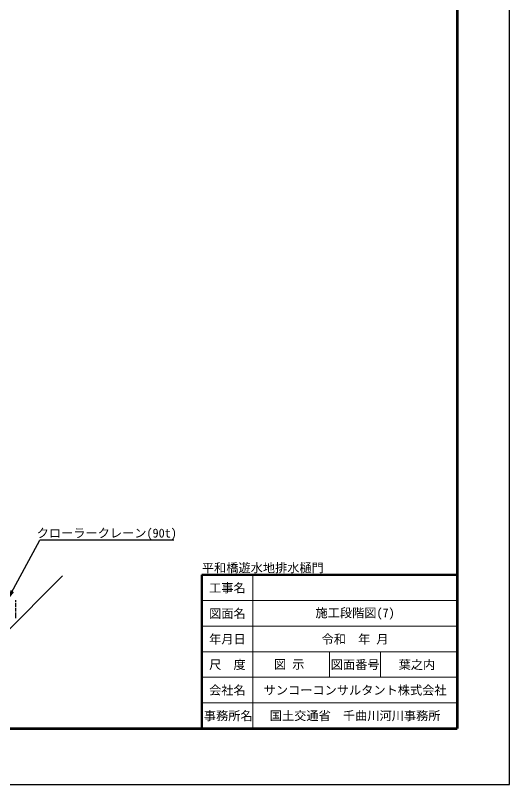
# Model space of a CAD drawing. Header units: millimetres. Extents: x -2078669 to -1085629, y -5987148 to 310365.
# Drawn here: x -1464401 to -1367638, y -2390452 to -2240001 of the extents above; entities that cross this region are included whole.
import ezdxf
from ezdxf.enums import TextEntityAlignment as Align

# ---------------------------------------------------------------- set-up
doc = ezdxf.new("R2010")
doc.units = ezdxf.units.MM
doc.header["$LTSCALE"] = 500
doc.layers.get('Defpoints').update_dxf_attribs({"color": 153})
doc.layers.add('2', color=7, linetype='Continuous')
for name, color, linetype, lineweight in [('D-BYP-STR2', 6, 'Continuous', 25), ('D-BYP-STR8', 5, 'Continuous', 25), ('D-BYP-STRB', 5, 'Continuous', 25), ('D-TTL', 2, 'Continuous', 140), ('D-TTL-FRAM', 2, 'Continuous', 50), ('D-TTL-LINE', 7, 'Continuous', 13), ('D-TTL-TXT', 7, 'Continuous', 13)]:
    doc.layers.add(name, color=color, linetype=linetype, lineweight=lineweight)
doc.styles.add('MS ゴシック', font='MS Gothic.ttf')
doc.dimstyles.new('DIM-500-F', dxfattribs={"dimscale": 500, "dimtxt": 3.5, "dimasz": 2.5, "dimexe": 0, "dimexo": 2, "dimgap": 0.8, "dimtad": 1, "dimdec": 0, "dimzin": 0, "dimdsep": 46, "dimtxsty": 'MS ゴシック', "dimblk": 'OPEN', "dimcen": 0.1, "dimclrd": 256, "dimclre": 256, "dimclrt": 256, "dimaunit": 1, "dimadec": 4, "dimazin": 0, "dimtfac": 1, "dimtdec": 0, "dimtmove": 2, "dimatfit": 3, "dimldrblk": 'OPEN', "dimfxl": 1, "dimtolj": 1, "dimtzin": 0, "dimlwd": -1, "dimlwe": -1, "dimarcsym": 2})

# ---------------------------------------------------------------- blocks, each defined once
blk = doc.blocks.new('_Open')
at = {"color": 0, "linetype": 'ByBlock', "lineweight": -2}
for p, q in [((-1, 0.17), (0, 0)), ((-1, -0.17), (0, 0)), ((0, 0), (-1, 0))]:
    blk.add_line(p, q, dxfattribs=at)
blk = doc.blocks.new('A$C57306f55')
at = {"layer": 'D-BYP-STRB', "linetype": 'Continuous'}
for p, q in [((0, 3426), (0, 3261)), ((0, 3191), (0, 2891)), ((0, 2821), (0, 2521)), ((0, 2451), (0, 2010))]:
    blk.add_line(p, q, dxfattribs=at)

msp = doc.modelspace()

# ---------------------------------------------------------------- linework, layer by layer
at = {"layer": 'D-BYP-STR2', "elevation": 708000}
msp.add_lwpolyline([(-1529151.6, -2349649.6), (-1517401.6, -2361399.6), (-1512401.6, -2361399.6), (-1507726.6, -2361399.6), (-1501401.6, -2367724.6), (-1490401.6, -2367724.6), (-1484076.6, -2361399.6), (-1479401.6, -2361399.6), (-1466901.6, -2361399.6), (-1455151.6, -2349649.6)], dxfattribs=at)
at = {"layer": 'D-BYP-STR8'}
msp.add_line((-1433410.3, -2342655, 708000), (-1459590.3, -2342655, 708000), dxfattribs=at)
at = {"layer": 'D-TTL'}
for p in [(-1377887.6, -2104452.3), (-1777887.6, -2379452.3)]:
    msp.add_line(p, (-1377887.6, -2379452.3), dxfattribs=at)
at = {"layer": 'D-TTL-FRAM'}
for p, q in [((-1427887.6, -2379452.3), (-1427887.6, -2349452.3)), ((-1427887.6, -2349452.3), (-1377887.6, -2349452.3))]:
    msp.add_line(p, q, dxfattribs=at)
at = {"layer": 'D-TTL-LINE'}
for p, q in [((-1417887.6, -2379452.3), (-1417887.6, -2349452.3)), ((-1427887.6, -2354452.3), (-1377887.6, -2354452.3)), ((-1427887.6, -2359452.3), (-1377887.6, -2359452.3)), ((-1427887.6, -2364452.3), (-1377887.6, -2364452.3)), ((-1402887.6, -2369452.3), (-1402887.6, -2364452.3)), ((-1392887.6, -2369452.3), (-1392887.6, -2364452.3)), ((-1427887.6, -2369452.3), (-1377887.6, -2369452.3)), ((-1427887.6, -2374452.3), (-1377887.6, -2374452.3))]:
    msp.add_line(p, q, dxfattribs=at)
at = {"layer": 'Defpoints', "color": 1}
msp.add_lwpolyline([(-1788137.6, -2390452.3), (-1367637.6, -2390452.3), (-1367637.6, -2093452.3), (-1788137.6, -2093452.3)], close=True, dxfattribs=at)

# ---------------------------------------------------------------- block references
at = {"layer": '2', "xscale": -2.5, "yscale": 2.5, "zscale": 2.5}
msp.add_blockref('A$C57306f55', (-1464401.3, -2362928.2, 708000), dxfattribs=at)

# ---------------------------------------------------------------- texts
at = {"layer": 'D-BYP-STR8', "style": 'MS ゴシック'}
msp.add_text('クローラークレーン(90t)', height=1750, dxfattribs=at).set_placement((-1446500.3, -2342655, 708000), align=Align.BOTTOM_CENTER)
at = {"layer": 'D-TTL-TXT', "style": 'MS ゴシック'}
msp.add_text('平和橋遊水地排水樋門', height=1750, dxfattribs=at).set_placement((-1427887.6, -2349452.3), align=Align.BOTTOM_LEFT)
for s, p in [('工事名', (-1422887.6, -2351952.3)), ('図面名', (-1422887.6, -2356952.3)), ('施工段階図(7)', (-1397887.6, -2356952.3)), ('年月日', (-1422887.6, -2361952.3)), ('令和  年 月', (-1397887.6, -2361952.3)), ('尺\u3000度', (-1422887.6, -2366952.3)), ('図 示', (-1410788.6, -2366952.3)), ('図面番号', (-1397887.6, -2366952.3)), ('葉之内', (-1385788.6, -2366952.3)), ('会社名', (-1422887.6, -2371952.3)), ('サンコーコンサルタント株式会社', (-1397887.6, -2371952.3)), ('事務所名', (-1422727, -2376952.3)), ('国土交通省\u3000千曲川河川事務所', (-1397887.6, -2376952.3))]:
    msp.add_text(s, height=1750, dxfattribs=at).set_placement(p, align=Align.MIDDLE)

# ---------------------------------------------------------------- leaders
at = {"layer": 'D-BYP-STR8'}
msp.add_leader([(-1465618.4, -2353717.1, 708000), (-1459590.3, -2342655, 708000)], dimstyle='DIM-500-F', dxfattribs=at)

doc.saveas('drawing.dxf')
